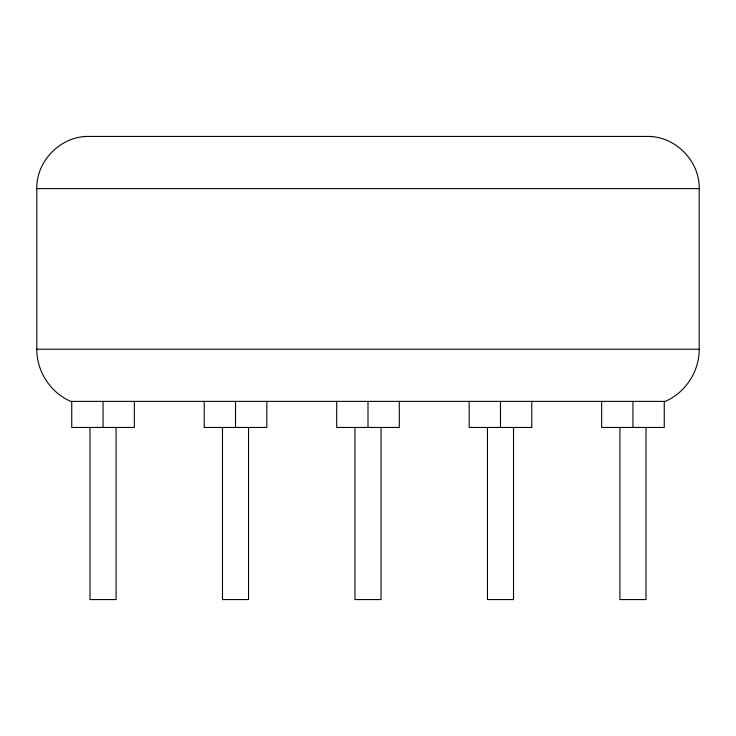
<?xml version="1.0" encoding="UTF-8"?>
<svg xmlns="http://www.w3.org/2000/svg" width="736" height="736" viewBox="0 0 736 736"><rect width="100%" height="100%" fill="white"/><g stroke="black" fill="none" stroke-linecap="round" stroke-linejoin="round"><path stroke-width="1.1" d="M699.2 349.223C699.393 371.303 685.547 392.592 665.298 401.378L70.702 401.378C50.453 392.592 36.607 371.303 36.8 349.223L36.8 188.582C36.211 160.696 61.079 135.838 88.955 136.418L647.045 136.418C674.921 135.838 699.789 160.696 699.2 188.582L699.2 349.223L36.8 349.223M36.8 188.582L699.2 188.582M664.258 401.378L664.258 427.46L601.662 427.46L601.662 401.378M645.996 427.46L645.996 599.582L619.924 599.582L619.924 427.46M632.96 401.378L632.96 427.46M531.778 401.378L531.778 427.46L469.182 427.46L469.182 401.378M513.516 427.46L513.516 599.582L487.444 599.582L487.444 427.46M500.48 401.378L500.48 427.46M399.298 401.378L399.298 427.46L336.702 427.46L336.702 401.378M381.036 427.46L381.036 599.582L354.964 599.582L354.964 427.46M368 401.378L368 427.46M266.818 401.378L266.818 427.46L204.222 427.46L204.222 401.378M248.556 427.46L248.556 599.582L222.484 599.582L222.484 427.46M235.52 401.378L235.52 427.46M134.338 401.378L134.338 427.46L71.742 427.46L71.742 401.378M116.076 427.46L116.076 599.582L90.004 599.582L90.004 427.46M103.04 401.378L103.04 427.46"/></g></svg>
